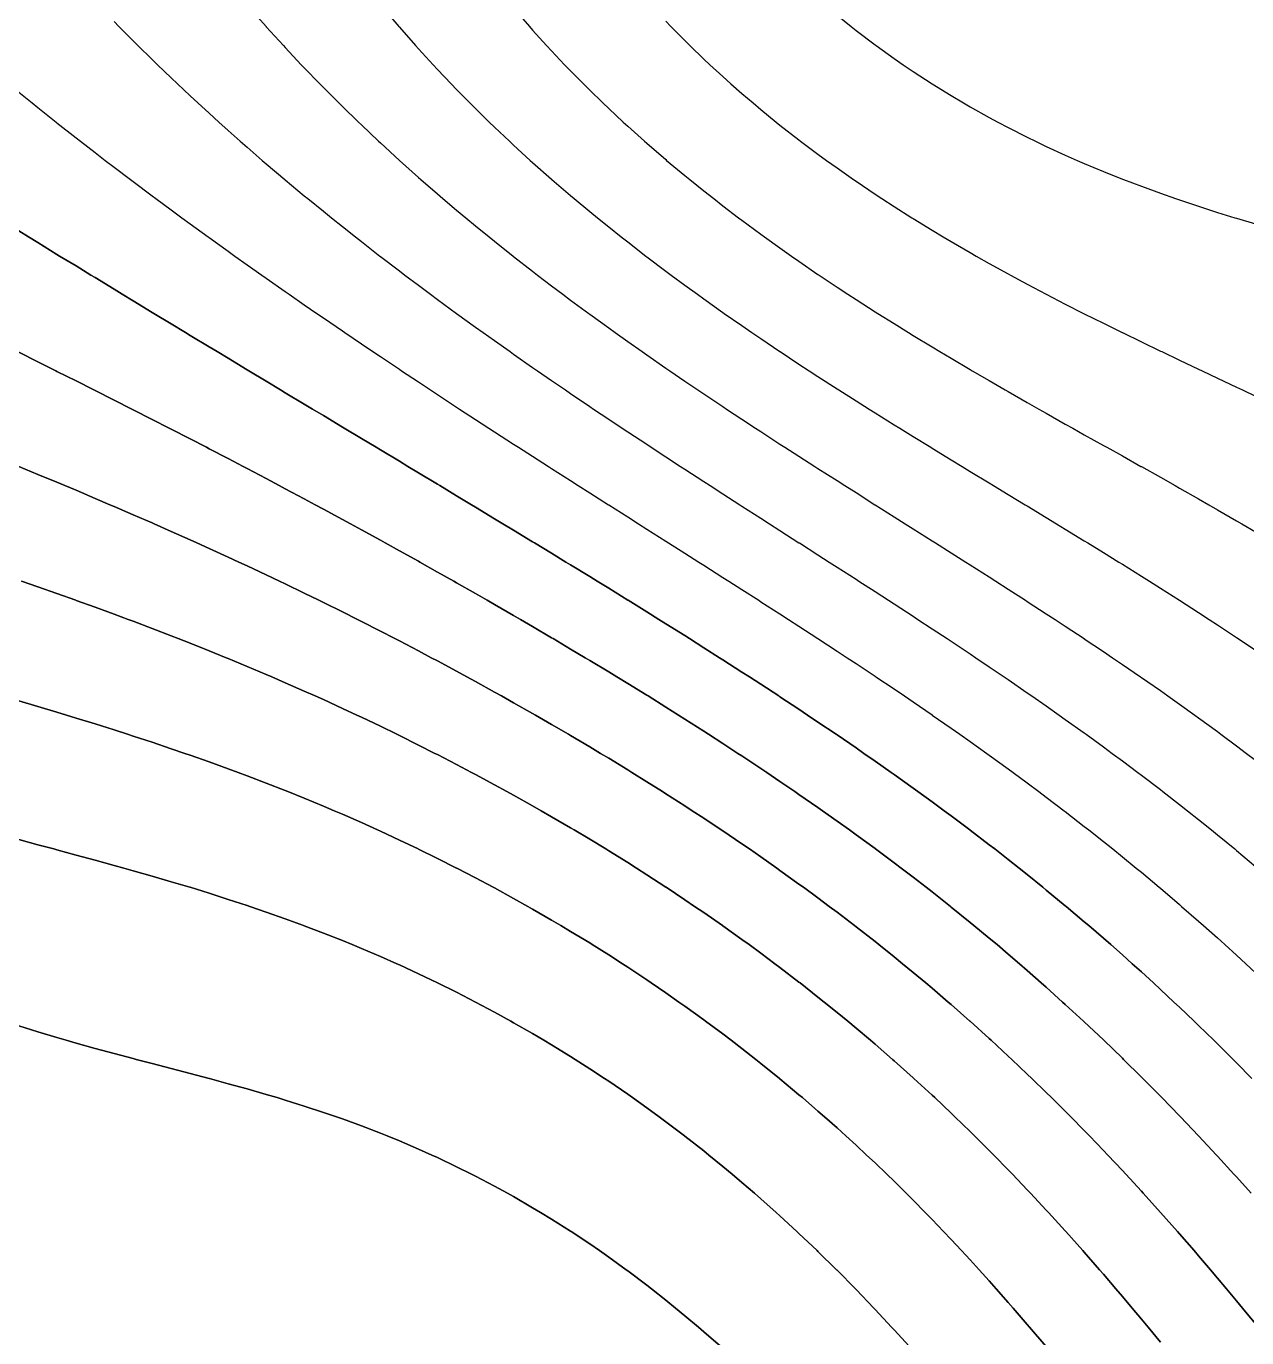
# Model space of a CAD drawing. Extents: x 1412622.5 to 1412673.9, y 4931530.8 to 4931599.9.
# Drawn here: x 1412651.8 to 1412662.66, y 4931540.09 to 4931551.76 of the extents above; entities that cross this region are included whole.
import ezdxf

# ---------------------------------------------------------------- set-up
doc = ezdxf.new("R2010")
doc.units = 0
doc.layers.add('line', color=2, linetype='CONTINUOUS')

msp = doc.modelspace()

# ---------------------------------------------------------------- linework, layer by layer
at = {"layer": 'line'}
for points in [[(1412653.789257, 4931551.928904), (1412653.938632, 4931551.758741), (1412653.940439, 4931551.756763), (1412654.092637, 4931551.588578), (1412654.109718, 4931551.570437), (1412654.251681, 4931551.418415), (1412654.278997, 4931551.39027), (1412654.415834, 4931551.248252), (1412654.448276, 4931551.215823), (1412654.585191, 4931551.078089), (1412654.617555, 4931551.046696), (1412654.759852, 4931550.907925), (1412654.786834, 4931550.882521), (1412654.939875, 4931550.737762), (1412654.956113, 4931550.722916), (1412655.125392, 4931550.567583), (1412655.294671, 4931550.416716), (1412655.316261, 4931550.397436), (1412655.46395, 4931550.26957), (1412655.512743, 4931550.227273), (1412655.633229, 4931550.125856), (1412655.714841, 4931550.05711), (1412655.802508, 4931549.985308), (1412655.92259, 4931549.886946), (1412655.971787, 4931549.847704), (1412656.135955, 4931549.716783), (1412656.141066, 4931549.712808), (1412656.310345, 4931549.581209), (1412656.354902, 4931549.54662), (1412656.479624, 4931549.452017), (1412656.579409, 4931549.376457), (1412656.648903, 4931549.324955), (1412656.809324, 4931549.206294), (1412656.818182, 4931549.199872), (1412656.987461, 4931549.077424), (1412657.044697, 4931549.036131), (1412657.15674, 4931548.956751), (1412657.285193, 4931548.865967), (1412657.326019, 4931548.837584), (1412657.495298, 4931548.720232), (1412657.530658, 4931548.695804), (1412657.664577, 4931548.604626), (1412657.780863, 4931548.525641), (1412657.833856, 4931548.490112), (1412658.003135, 4931548.376954), (1412658.03538, 4931548.355478), (1412658.172414, 4931548.265208), (1412658.293906, 4931548.185315), (1412658.341693, 4931548.154184), (1412658.510972, 4931548.044236), (1412658.555886, 4931548.015152), (1412658.680251, 4931547.935267), (1412658.820861, 4931547.844988), (1412658.84953, 4931547.826678), (1412659.018809, 4931547.71891), (1412659.088137, 4931547.674825), (1412659.188088, 4931547.611519), (1412659.35659, 4931547.504662), (1412659.357367, 4931547.504171), (1412659.526646, 4931547.397519), (1412659.626449, 4931547.334499), (1412659.695925, 4931547.290661), (1412659.865204, 4931547.183737), (1412659.895957, 4931547.164336), (1412660.034483, 4931547.076854), (1412660.16484, 4931546.994172), (1412660.203762, 4931546.969427), (1412660.373041, 4931546.861735), (1412660.43219, 4931546.824009), (1412660.54232, 4931546.753479), (1412660.696914, 4931546.653846), (1412660.711599, 4931546.644333), (1412660.880878, 4931546.534619), (1412660.958985, 4931546.483683), (1412661.050157, 4931546.423821), (1412661.216782, 4931546.31352), (1412661.219436, 4931546.31175), (1412661.388715, 4931546.198712), (1412661.470889, 4931546.143357), (1412661.557994, 4931546.08414), (1412661.719665, 4931545.973193), (1412661.727273, 4931545.96792), (1412661.896552, 4931545.850246), (1412661.963848, 4931545.80303), (1412662.065831, 4931545.73068), (1412662.202326, 4931545.632867), (1412662.23511, 4931545.609094), (1412662.404389, 4931545.485502), (1412662.435405, 4931545.462704), (1412662.573668, 4931545.359798), (1412662.663125, 4931545.292541), (1412662.742947, 4931545.231732)], [(1412654.975953, 4931551.928904), (1412655.119868, 4931551.758741), (1412655.125392, 4931551.752455), (1412655.269249, 4931551.588578), (1412655.294671, 4931551.560685), (1412655.424309, 4931551.418415), (1412655.46395, 4931551.376471), (1412655.585204, 4931551.248252), (1412655.633229, 4931551.199225), (1412655.752088, 4931551.078089), (1412655.802508, 4931551.028416), (1412655.925093, 4931550.907925), (1412655.971787, 4931550.863506), (1412656.104358, 4931550.737762), (1412656.141066, 4931550.70402), (1412656.290009, 4931550.567599), (1412656.310345, 4931550.549523), (1412656.479624, 4931550.399673), (1412656.482164, 4931550.397436), (1412656.648903, 4931550.254672), (1412656.681081, 4931550.227273), (1412656.818182, 4931550.113585), (1412656.886684, 4931550.05711), (1412656.987461, 4931549.976086), (1412657.098994, 4931549.886946), (1412657.15674, 4931549.841869), (1412657.317941, 4931549.716783), (1412657.326019, 4931549.710651), (1412657.495298, 4931549.583089), (1412657.544031, 4931549.54662), (1412657.664577, 4931549.458202), (1412657.776736, 4931549.376457), (1412657.833856, 4931549.335584), (1412658.003135, 4931549.215269), (1412658.015875, 4931549.206294), (1412658.172414, 4931549.097796), (1412658.261926, 4931549.036131), (1412658.341693, 4931548.981988), (1412658.510972, 4931548.867751), (1412658.513641, 4931548.865967), (1412658.680251, 4931548.756026), (1412658.771966, 4931548.695804), (1412658.84953, 4931548.645443), (1412659.018809, 4931548.536092), (1412659.035134, 4931548.525641), (1412659.188088, 4931548.428617), (1412659.303738, 4931548.355478), (1412659.357367, 4931548.32182), (1412659.526646, 4931548.216164), (1412659.576362, 4931548.185315), (1412659.695925, 4931548.111543), (1412659.852246, 4931548.015152), (1412659.865204, 4931548.007195), (1412660.034483, 4931547.90401), (1412660.131315, 4931547.844988), (1412660.203762, 4931547.800926), (1412660.373041, 4931547.698098), (1412660.4115, 4931547.674825), (1412660.54232, 4931547.595696), (1412660.692236, 4931547.504662), (1412660.711599, 4931547.492893), (1412660.880878, 4931547.390404), (1412660.972874, 4931547.334499), (1412661.050157, 4931547.287408), (1412661.219436, 4931547.183883), (1412661.251424, 4931547.164336), (1412661.388715, 4931547.080086), (1412661.527495, 4931546.994172), (1412661.557994, 4931546.975188), (1412661.727273, 4931546.869716), (1412661.800138, 4931546.824009), (1412661.896552, 4931546.763114), (1412662.065831, 4931546.655046), (1412662.067711, 4931546.653846), (1412662.23511, 4931546.546133), (1412662.330983, 4931546.483683), (1412662.404389, 4931546.435433), (1412662.573668, 4931546.32299), (1412662.587875, 4931546.31352), (1412662.742947, 4931546.209106)], [(1412656.141066, 4931551.921597), (1412656.281816, 4931551.758741), (1412656.310345, 4931551.726885), (1412656.435203, 4931551.588578), (1412656.479624, 4931551.541034), (1412656.595192, 4931551.418415), (1412656.648903, 4931551.363288), (1412656.762052, 4931551.248252), (1412656.818182, 4931551.192984), (1412656.93603, 4931551.078089), (1412656.987461, 4931551.029463), (1412657.11736, 4931550.907925), (1412657.15674, 4931550.872148), (1412657.306242, 4931550.737762), (1412657.326019, 4931550.720475), (1412657.495298, 4931550.574172), (1412657.503001, 4931550.567599), (1412657.664577, 4931550.433274), (1412657.708203, 4931550.397436), (1412657.833856, 4931550.296725), (1412657.921552, 4931550.227273), (1412658.003135, 4931550.164133), (1412658.143037, 4931550.05711), (1412658.172414, 4931550.035115), (1412658.341693, 4931549.91003), (1412658.37336, 4931549.886946), (1412658.510972, 4931549.788571), (1412658.612548, 4931549.716783), (1412658.680251, 4931549.669783), (1412658.84953, 4931549.553581), (1412658.859829, 4931549.54662), (1412659.018809, 4931549.440858), (1412659.116605, 4931549.376457), (1412659.188088, 4931549.330046), (1412659.357367, 4931549.221302), (1412659.381076, 4931549.206294), (1412659.526646, 4931549.115267), (1412659.65417, 4931549.036131), (1412659.695925, 4931549.010492), (1412659.865204, 4931548.907811), (1412659.934865, 4931548.865967), (1412660.034483, 4931548.806642), (1412660.203762, 4931548.706429), (1412660.221959, 4931548.695804), (1412660.373041, 4931548.608164), (1412660.515558, 4931548.525641), (1412660.54232, 4931548.510224), (1412660.711599, 4931548.413809), (1412660.814247, 4931548.355478), (1412660.880878, 4931548.317733), (1412661.050157, 4931548.222344), (1412661.116171, 4931548.185315), (1412661.219436, 4931548.127458), (1412661.388715, 4931548.032471), (1412661.419798, 4931548.015152), (1412661.557994, 4931547.938044), (1412661.723389, 4931547.844988), (1412661.727273, 4931547.8428), (1412661.896552, 4931547.748206), (1412662.026479, 4931547.674825), (1412662.065831, 4931547.652523), (1412662.23511, 4931547.556665), (1412662.32622, 4931547.504662), (1412662.404389, 4931547.459822), (1412662.573668, 4931547.36198), (1412662.621021, 4931547.334499), (1412662.742947, 4931547.263288)], [(1412652.586207, 4931551.803426), (1412652.629049, 4931551.758741), (1412652.755486, 4931551.632127), (1412652.798304, 4931551.588578), (1412652.924765, 4931551.465015), (1412652.971775, 4931551.418415), (1412653.094044, 4931551.30188), (1412653.14955, 4931551.248252), (1412653.263323, 4931551.142475), (1412653.33171, 4931551.078089), (1412653.432602, 4931550.986603), (1412653.518348, 4931550.907925), (1412653.601881, 4931550.834027), (1412653.709508, 4931550.737762), (1412653.77116, 4931550.684539), (1412653.905264, 4931550.567599), (1412653.940439, 4931550.537958), (1412654.105659, 4931550.397436), (1412654.109718, 4931550.394096), (1412654.278997, 4931550.253448), (1412654.310255, 4931550.227273), (1412654.448276, 4931550.115273), (1412654.519457, 4931550.05711), (1412654.617555, 4931549.979339), (1412654.733371, 4931549.886946), (1412654.786834, 4931549.845509), (1412654.951982, 4931549.716783), (1412654.956113, 4931549.71365), (1412655.125392, 4931549.584443), (1412655.17473, 4931549.54662), (1412655.294671, 4931549.456995), (1412655.402067, 4931549.376457), (1412655.46395, 4931549.331159), (1412655.633229, 4931549.206828), (1412655.633954, 4931549.206294), (1412655.802508, 4931549.084762), (1412655.869811, 4931549.036131), (1412655.971787, 4931548.963964), (1412656.109997, 4931548.865967), (1412656.141066, 4931548.844361), (1412656.310345, 4931548.726369), (1412656.354132, 4931548.695804), (1412656.479624, 4931548.609719), (1412656.602061, 4931548.525641), (1412656.648903, 4931548.493983), (1412656.818182, 4931548.379448), (1412656.853582, 4931548.355478), (1412656.987461, 4931548.26608), (1412657.108349, 4931548.185315), (1412657.15674, 4931548.153383), (1412657.326019, 4931548.041608), (1412657.366083, 4931548.015152), (1412657.495298, 4931547.930799), (1412657.626636, 4931547.844988), (1412657.664577, 4931547.820397), (1412657.833856, 4931547.710644), (1412657.889078, 4931547.674825), (1412658.003135, 4931547.601365), (1412658.153089, 4931547.504662), (1412658.172414, 4931547.492269), (1412658.341693, 4931547.383695), (1412658.418301, 4931547.334499), (1412658.510972, 4931547.275208), (1412658.680251, 4931547.166651), (1412658.683863, 4931547.164336), (1412658.84953, 4931547.058354), (1412658.94956, 4931546.994172), (1412659.018809, 4931546.949759), (1412659.188088, 4931546.840902), (1412659.214335, 4931546.824009), (1412659.357367, 4931546.731831), (1412659.477838, 4931546.653846), (1412659.526646, 4931546.622169), (1412659.695925, 4931546.511987), (1412659.739285, 4931546.483683), (1412659.865204, 4931546.401137), (1412659.998083, 4931546.31352), (1412660.034483, 4931546.289385), (1412660.203762, 4931546.176758), (1412660.253739, 4931546.143357), (1412660.373041, 4931546.063065), (1412660.505623, 4931545.973193), (1412660.54232, 4931545.948115), (1412660.711599, 4931545.831874), (1412660.753381, 4931545.80303), (1412660.880878, 4931545.714182), (1412660.996617, 4931545.632867), (1412661.050157, 4931545.594856), (1412661.219436, 4931545.473801), (1412661.234886, 4931545.462704), (1412661.388715, 4931545.35093), (1412661.468374, 4931545.292541), (1412661.557994, 4931545.226039), (1412661.696474, 4931545.122378), (1412661.727273, 4931545.099022), (1412661.896552, 4931544.969791), (1412661.919434, 4931544.952214), (1412662.065831, 4931544.838204), (1412662.137333, 4931544.782051), (1412662.23511, 4931544.704155), (1412662.349979, 4931544.611888), (1412662.404389, 4931544.56754), (1412662.557574, 4931544.441725), (1412662.573668, 4931544.428306), (1412662.742947, 4931544.286359)], [(1412657.495298, 4931551.805108), (1412657.539826, 4931551.758741), (1412657.664577, 4931551.632794), (1412657.709228, 4931551.588578), (1412657.833856, 4931551.468812), (1412657.887336, 4931551.418415), (1412658.003135, 4931551.312387), (1412658.074576, 4931551.248252), (1412658.172414, 4931551.162802), (1412658.271367, 4931551.078089), (1412658.341693, 4931551.019434), (1412658.478054, 4931550.907925), (1412658.510972, 4931550.881669), (1412658.680251, 4931550.749369), (1412658.695447, 4931550.737762), (1412658.84953, 4931550.622733), (1412658.924862, 4931550.567599), (1412659.018809, 4931550.500291), (1412659.165106, 4931550.397436), (1412659.188088, 4931550.381597), (1412659.357367, 4931550.267618), (1412659.418536, 4931550.227273), (1412659.526646, 4931550.157231), (1412659.683837, 4931550.05711), (1412659.695925, 4931550.049535), (1412659.865204, 4931549.946097), (1412659.963647, 4931549.886946), (1412660.034483, 4931549.844983), (1412660.203762, 4931549.746611), (1412660.256204, 4931549.716783), (1412660.373041, 4931549.65113), (1412660.54232, 4931549.557251), (1412660.561977, 4931549.54662), (1412660.711599, 4931549.466511), (1412660.880878, 4931549.376547), (1412660.881051, 4931549.376457), (1412661.050157, 4931549.289676), (1412661.213207, 4931549.206294), (1412661.219436, 4931549.203129), (1412661.388715, 4931549.119174), (1412661.556203, 4931549.036131), (1412661.557994, 4931549.035247), (1412661.727273, 4931548.953594), (1412661.896552, 4931548.871634), (1412661.908491, 4931548.865967), (1412662.065831, 4931548.791438), (1412662.23511, 4931548.710782), (1412662.266972, 4931548.695804), (1412662.404389, 4931548.631222), (1412662.573668, 4931548.551111), (1412662.627799, 4931548.525641), (1412662.742947, 4931548.471378)], [(1412659.018809, 4931551.860416), (1412659.144459, 4931551.758741), (1412659.188088, 4931551.724305), (1412659.357367, 4931551.595247), (1412659.366472, 4931551.588578), (1412659.526646, 4931551.473948), (1412659.606982, 4931551.418415), (1412659.695925, 4931551.358268), (1412659.864179, 4931551.248252), (1412659.865204, 4931551.247596), (1412660.034483, 4931551.143914), (1412660.145607, 4931551.078089), (1412660.203762, 4931551.044283), (1412660.373041, 4931550.949806), (1412660.451116, 4931550.907925), (1412660.54232, 4931550.859815), (1412660.711599, 4931550.773899), (1412660.785901, 4931550.737762), (1412660.880878, 4931550.692251), (1412661.050157, 4931550.614307), (1412661.15571, 4931550.567599), (1412661.219436, 4931550.539751), (1412661.388715, 4931550.469167), (1412661.557994, 4931550.400709), (1412661.566574, 4931550.397436), (1412661.727273, 4931550.336726), (1412661.896552, 4931550.274829), (1412662.031547, 4931550.227273), (1412662.065831, 4931550.215286), (1412662.23511, 4931550.159269), (1412662.404389, 4931550.104919), (1412662.558193, 4931550.05711), (1412662.573668, 4931550.052323), (1412662.742947, 4931550.002916)], [(1412651.739812, 4931551.174158), (1412651.857339, 4931551.078089), (1412651.909091, 4931551.037292), (1412652.070838, 4931550.907925), (1412652.07837, 4931550.902113), (1412652.247649, 4931550.769323), (1412652.287299, 4931550.737762), (1412652.416928, 4931550.638142), (1412652.507457, 4931550.567599), (1412652.586207, 4931550.508312), (1412652.731542, 4931550.397436), (1412652.755486, 4931550.379768), (1412652.924765, 4931550.253022), (1412652.958679, 4931550.227273), (1412653.094044, 4931550.127778), (1412653.189046, 4931550.05711), (1412653.263323, 4931550.003557), (1412653.423241, 4931549.886946), (1412653.432602, 4931549.880322), (1412653.601881, 4931549.75886), (1412653.659893, 4931549.716783), (1412653.77116, 4931549.638371), (1412653.900098, 4931549.54662), (1412653.940439, 4931549.51869), (1412654.109718, 4931549.400201), (1412654.143285, 4931549.376457), (1412654.278997, 4931549.282911), (1412654.389261, 4931549.206294), (1412654.448276, 4931549.166283), (1412654.617555, 4931549.05053), (1412654.638415, 4931549.036131), (1412654.786834, 4931548.935993), (1412654.889964, 4931548.865967), (1412654.956113, 4931548.822002), (1412655.125392, 4931548.708716), (1412655.144532, 4931548.695804), (1412655.294671, 4931548.596494), (1412655.401245, 4931548.525641), (1412655.46395, 4931548.484705), (1412655.633229, 4931548.373561), (1412655.660598, 4931548.355478), (1412655.802508, 4931548.263239), (1412655.921908, 4931548.185315), (1412655.971787, 4931548.153243), (1412656.141066, 4931548.043846), (1412656.185258, 4931548.015152), (1412656.310345, 4931547.935099), (1412656.450661, 4931547.844988), (1412656.479624, 4931547.826578), (1412656.648903, 4931547.718465), (1412656.716994, 4931547.674825), (1412656.818182, 4931547.610605), (1412656.984557, 4931547.504662), (1412656.987461, 4931547.502828), (1412657.15674, 4931547.395451), (1412657.252533, 4931547.334499), (1412657.326019, 4931547.288039), (1412657.495298, 4931547.180648), (1412657.520926, 4931547.164336), (1412657.664577, 4931547.073311), (1412657.789025, 4931546.994172), (1412657.833856, 4931546.965754), (1412658.003135, 4931546.85806), (1412658.056467, 4931546.824009), (1412658.172414, 4931546.750085), (1412658.322719, 4931546.653846), (1412658.341693, 4931546.641696), (1412658.510972, 4931546.532916), (1412658.587246, 4931546.483683), (1412658.680251, 4931546.423543), (1412658.849547, 4931546.31352), (1412659.018809, 4931546.202784), (1412659.109136, 4931546.143357), (1412659.188088, 4931546.091166), (1412659.357367, 4931545.978611), (1412659.365483, 4931545.973193), (1412659.526646, 4931545.864946), (1412659.618223, 4931545.80303), (1412659.695925, 4931545.750106), (1412659.865204, 4931545.633989), (1412659.866833, 4931545.632867), (1412660.034483, 4931545.516383), (1412660.111163, 4931545.462704), (1412660.203762, 4931545.397237), (1412660.350694, 4931545.292541), (1412660.373041, 4931545.276445), (1412660.54232, 4931545.15381), (1412660.585409, 4931545.122378), (1412660.711599, 4931545.029217), (1412660.815048, 4931544.952214), (1412660.880878, 4931544.90259), (1412661.039466, 4931544.782051), (1412661.050157, 4931544.773815), (1412661.219436, 4931544.642647), (1412661.258831, 4931544.611888), (1412661.388715, 4931544.509023), (1412661.473014, 4931544.441725), (1412661.557994, 4931544.37287), (1412661.682078, 4931544.271562), (1412661.727273, 4931544.234094), (1412661.886157, 4931544.101399), (1412661.896552, 4931544.09258), (1412662.065831, 4931543.948134), (1412662.085515, 4931543.931235), (1412662.23511, 4931543.800758), (1412662.280321, 4931543.761072), (1412662.404389, 4931543.650397), (1412662.470697, 4931543.590909), (1412662.573668, 4931543.497034), (1412662.656922, 4931543.420746), (1412662.742947, 4931543.340643)], [(1412651.739812, 4931549.941175), (1412651.826059, 4931549.886946), (1412651.909091, 4931549.836236), (1412652.07837, 4931549.731678), (1412652.102114, 4931549.716783), (1412652.247649, 4931549.628029), (1412652.379763, 4931549.54662), (1412652.416928, 4931549.524337), (1412652.586207, 4931549.421291), (1412652.658908, 4931549.376457), (1412652.755486, 4931549.318448), (1412652.924765, 4931549.215588), (1412652.939807, 4931549.206294), (1412653.094044, 4931549.113365), (1412653.220912, 4931549.036131), (1412653.263323, 4931549.010921), (1412653.432602, 4931548.908832), (1412653.502795, 4931548.865967), (1412653.601881, 4931548.80681), (1412653.77116, 4931548.704667), (1412653.785628, 4931548.695804), (1412653.940439, 4931548.602956), (1412654.068179, 4931548.525641), (1412654.109718, 4931548.500992), (1412654.278997, 4931548.399251), (1412654.351058, 4931548.355478), (1412654.448276, 4931548.297487), (1412654.617555, 4931548.195607), (1412654.634441, 4931548.185315), (1412654.786834, 4931548.093948), (1412654.917309, 4931548.015152), (1412654.956113, 4931547.992108), (1412655.125392, 4931547.890497), (1412655.200562, 4931547.844988), (1412655.294671, 4931547.78869), (1412655.46395, 4931547.686672), (1412655.483409, 4931547.674825), (1412655.633229, 4931547.584684), (1412655.765446, 4931547.504662), (1412655.802508, 4931547.48246), (1412655.971787, 4931547.380152), (1412656.046803, 4931547.334499), (1412656.141066, 4931547.27762), (1412656.310345, 4931547.174852), (1412656.327527, 4931547.164336), (1412656.479624, 4931547.071872), (1412656.606756, 4931546.994172), (1412656.648903, 4931546.968551), (1412656.818182, 4931546.864895), (1412656.884541, 4931546.824009), (1412656.987461, 4931546.76083), (1412657.15674, 4931546.656331), (1412657.160736, 4931546.653846), (1412657.326019, 4931546.551277), (1412657.434352, 4931546.483683), (1412657.495298, 4931546.445676), (1412657.664577, 4931546.339446), (1412657.705629, 4931546.31352), (1412657.833856, 4931546.232445), (1412657.97392, 4931546.143357), (1412658.003135, 4931546.124729), (1412658.172414, 4931546.01608), (1412658.238808, 4931545.973193), (1412658.341693, 4931545.906463), (1412658.500125, 4931545.80303), (1412658.510972, 4931545.795911), (1412658.680251, 4931545.684062), (1412658.757199, 4931545.632867), (1412658.84953, 4931545.571021), (1412659.010056, 4931545.462704), (1412659.018809, 4931545.456751), (1412659.188088, 4931545.340852), (1412659.258115, 4931545.292541), (1412659.357367, 4931545.223429), (1412659.501365, 4931545.122378), (1412659.526646, 4931545.104451), (1412659.695925, 4931544.983544), (1412659.739464, 4931544.952214), (1412659.865204, 4931544.860686), (1412659.972336, 4931544.782051), (1412660.034483, 4931544.735872), (1412660.199951, 4931544.611888), (1412660.203762, 4931544.608995), (1412660.373041, 4931544.479568), (1412660.422135, 4931544.441725), (1412660.54232, 4931544.347763), (1412660.638994, 4931544.271562), (1412660.711599, 4931544.213484), (1412660.850573, 4931544.101399), (1412660.880878, 4931544.07658), (1412661.050157, 4931543.936886), (1412661.056959, 4931543.931235), (1412661.219436, 4931543.794109), (1412661.25829, 4931543.761072), (1412661.388715, 4931543.648371), (1412661.454735, 4931543.590909), (1412661.557994, 4931543.499542), (1412661.646459, 4931543.420746), (1412661.727273, 4931543.34756), (1412661.833694, 4931543.250583), (1412661.896552, 4931543.192338), (1412662.016655, 4931543.08042), (1412662.065831, 4931543.03382), (1412662.19558, 4931542.910256), (1412662.23511, 4931542.87198), (1412662.370727, 4931542.740093), (1412662.404389, 4931542.706812), (1412662.542333, 4931542.56993), (1412662.573668, 4931542.538332), (1412662.710678, 4931542.399767)], [(1412662.710678, 4931542.399767), (1412662.573668, 4931542.538332), (1412662.542333, 4931542.56993), (1412662.404389, 4931542.706812), (1412662.370727, 4931542.740093), (1412662.23511, 4931542.87198), (1412662.19558, 4931542.910256), (1412662.065831, 4931543.03382), (1412662.016655, 4931543.08042), (1412661.896552, 4931543.192338), (1412661.833694, 4931543.250583), (1412661.727273, 4931543.34756), (1412661.646459, 4931543.420746), (1412661.557994, 4931543.499542), (1412661.454735, 4931543.590909), (1412661.388715, 4931543.648371), (1412661.25829, 4931543.761072), (1412661.219436, 4931543.794109), (1412661.056959, 4931543.931235), (1412661.050157, 4931543.936886), (1412660.880878, 4931544.07658), (1412660.850573, 4931544.101399), (1412660.711599, 4931544.213484), (1412660.638994, 4931544.271562), (1412660.54232, 4931544.347763), (1412660.422135, 4931544.441725), (1412660.373041, 4931544.479568), (1412660.203762, 4931544.608995), (1412660.199951, 4931544.611888), (1412660.034483, 4931544.735872), (1412659.972336, 4931544.782051), (1412659.865204, 4931544.860686), (1412659.739464, 4931544.952214), (1412659.695925, 4931544.983544), (1412659.526646, 4931545.104451), (1412659.501365, 4931545.122378), (1412659.357367, 4931545.223429), (1412659.258115, 4931545.292541), (1412659.188088, 4931545.340852), (1412659.018809, 4931545.456751), (1412659.010056, 4931545.462704), (1412658.84953, 4931545.571021), (1412658.757199, 4931545.632867), (1412658.680251, 4931545.684062), (1412658.510972, 4931545.795911), (1412658.500125, 4931545.80303), (1412658.341693, 4931545.906463), (1412658.238808, 4931545.973193), (1412658.172414, 4931546.01608), (1412658.003135, 4931546.124729), (1412657.97392, 4931546.143357), (1412657.833856, 4931546.232445), (1412657.705629, 4931546.31352), (1412657.664577, 4931546.339446), (1412657.495298, 4931546.445676), (1412657.434352, 4931546.483683), (1412657.326019, 4931546.551277), (1412657.160736, 4931546.653846), (1412657.15674, 4931546.656331), (1412656.987461, 4931546.76083), (1412656.884541, 4931546.824009), (1412656.818182, 4931546.864895), (1412656.648903, 4931546.968551), (1412656.606756, 4931546.994172), (1412656.479624, 4931547.071872), (1412656.327527, 4931547.164336), (1412656.310345, 4931547.174852), (1412656.141066, 4931547.27762), (1412656.046803, 4931547.334499), (1412655.971787, 4931547.380152), (1412655.802508, 4931547.48246), (1412655.765446, 4931547.504662), (1412655.633229, 4931547.584684), (1412655.483409, 4931547.674825), (1412655.46395, 4931547.686672), (1412655.294671, 4931547.78869), (1412655.200562, 4931547.844988), (1412655.125392, 4931547.890497), (1412654.956113, 4931547.992108), (1412654.917309, 4931548.015152), (1412654.786834, 4931548.093948), (1412654.634441, 4931548.185315), (1412654.617555, 4931548.195607), (1412654.448276, 4931548.297487), (1412654.351058, 4931548.355478), (1412654.278997, 4931548.399251), (1412654.109718, 4931548.500992), (1412654.068179, 4931548.525641), (1412653.940439, 4931548.602956), (1412653.785628, 4931548.695804), (1412653.77116, 4931548.704667), (1412653.601881, 4931548.80681), (1412653.502795, 4931548.865967), (1412653.432602, 4931548.908832), (1412653.263323, 4931549.010921), (1412653.220912, 4931549.036131), (1412653.094044, 4931549.113365), (1412652.939807, 4931549.206294), (1412652.924765, 4931549.215588), (1412652.755486, 4931549.318448), (1412652.658908, 4931549.376457), (1412652.586207, 4931549.421291), (1412652.416928, 4931549.524337), (1412652.379763, 4931549.54662), (1412652.247649, 4931549.628029), (1412652.102114, 4931549.716783), (1412652.07837, 4931549.731678), (1412651.909091, 4931549.836236), (1412651.826059, 4931549.886946), (1412651.739812, 4931549.941175)], [(1412651.739812, 4931548.859948), (1412651.909091, 4931548.775481), (1412652.06779, 4931548.695804), (1412652.07837, 4931548.6906), (1412652.247649, 4931548.605918), (1412652.406932, 4931548.525641), (1412652.416928, 4931548.5207), (1412652.586207, 4931548.435465), (1412652.743713, 4931548.355478), (1412652.755486, 4931548.349608), (1412652.924765, 4931548.263582), (1412653.077345, 4931548.185315), (1412653.094044, 4931548.176894), (1412653.263323, 4931548.089901), (1412653.407335, 4931548.015152), (1412653.432602, 4931548.002271), (1412653.601881, 4931547.914391), (1412653.734134, 4931547.844988), (1412653.77116, 4931547.825797), (1412653.940439, 4931547.736578), (1412654.056272, 4931547.674825), (1412654.109718, 4931547.646701), (1412654.278997, 4931547.55628), (1412654.374485, 4931547.504662), (1412654.448276, 4931547.465231), (1412654.617555, 4931547.373589), (1412654.688836, 4931547.334499), (1412654.786834, 4931547.281292), (1412654.956113, 4931547.1884), (1412654.999372, 4931547.164336), (1412655.125392, 4931547.094821), (1412655.294671, 4931547.000655), (1412655.306156, 4931546.994172), (1412655.46395, 4931546.905717), (1412655.608615, 4931546.824009), (1412655.633229, 4931546.810183), (1412655.802508, 4931546.713855), (1412655.907058, 4931546.653846), (1412655.971787, 4931546.616836), (1412656.141066, 4931546.51905), (1412656.201682, 4931546.483683), (1412656.310345, 4931546.420426), (1412656.479624, 4931546.321097), (1412656.492392, 4931546.31352), (1412656.648903, 4931546.220693), (1412656.778347, 4931546.143357), (1412656.818182, 4931546.119541), (1412656.987461, 4931546.01732), (1412657.059902, 4931545.973193), (1412657.15674, 4931545.914074), (1412657.326019, 4931545.809916), (1412657.337097, 4931545.80303), (1412657.495298, 4931545.704325), (1412657.608953, 4931545.632867), (1412657.664577, 4931545.597719), (1412657.833856, 4931545.489794), (1412657.87597, 4931545.462704), (1412658.003135, 4931545.380378), (1412658.137691, 4931545.292541), (1412658.172414, 4931545.2697), (1412658.341693, 4931545.157335), (1412658.393893, 4931545.122378), (1412658.510972, 4931545.043272), (1412658.64459, 4931544.952214), (1412658.680251, 4931544.927667), (1412658.84953, 4931544.810083), (1412658.889526, 4931544.782051), (1412659.018809, 4931544.690424), (1412659.128646, 4931544.611888), (1412659.188088, 4931544.568866), (1412659.357367, 4931544.445235), (1412659.36213, 4931544.441725), (1412659.526646, 4931544.318906), (1412659.589497, 4931544.271562), (1412659.695925, 4931544.190266), (1412659.811224, 4931544.101399), (1412659.865204, 4931544.05918), (1412660.027336, 4931543.931235), (1412660.034483, 4931543.925509), (1412660.203762, 4931543.788721), (1412660.237684, 4931543.761072), (1412660.373041, 4931543.648973), (1412660.442563, 4931543.590909), (1412660.54232, 4931543.506232), (1412660.6422, 4931543.420746), (1412660.711599, 4931543.360347), (1412660.836734, 4931543.250583), (1412660.880878, 4931543.2112), (1412661.026362, 4931543.08042), (1412661.050157, 4931543.058663), (1412661.211309, 4931542.910256), (1412661.219436, 4931542.902642), (1412661.388715, 4931542.742993), (1412661.39177, 4931542.740093), (1412661.557994, 4931542.579659), (1412661.568016, 4931542.56993), (1412661.727273, 4931542.412691), (1412661.740295, 4931542.399767), (1412661.896552, 4931542.242087), (1412661.908867, 4931542.229604), (1412662.065831, 4931542.067861), (1412662.073971, 4931542.059441), (1412662.23511, 4931541.89008), (1412662.235871, 4931541.889277), (1412662.394809, 4931541.719114), (1412662.404389, 4931541.708701), (1412662.551032, 4931541.548951), (1412662.573668, 4931541.52393), (1412662.704792, 4931541.378788)], [(1412662.704792, 4931541.378788), (1412662.573668, 4931541.52393), (1412662.551032, 4931541.548951), (1412662.404389, 4931541.708701), (1412662.394809, 4931541.719114), (1412662.235871, 4931541.889277), (1412662.23511, 4931541.89008), (1412662.073971, 4931542.059441), (1412662.065831, 4931542.067861), (1412661.908867, 4931542.229604), (1412661.896552, 4931542.242087), (1412661.740295, 4931542.399767), (1412661.727273, 4931542.412691), (1412661.568016, 4931542.56993), (1412661.557994, 4931542.579659), (1412661.39177, 4931542.740093), (1412661.388715, 4931542.742993), (1412661.219436, 4931542.902642), (1412661.211309, 4931542.910256), (1412661.050157, 4931543.058663), (1412661.026362, 4931543.08042), (1412660.880878, 4931543.2112), (1412660.836734, 4931543.250583), (1412660.711599, 4931543.360347), (1412660.6422, 4931543.420746), (1412660.54232, 4931543.506232), (1412660.442563, 4931543.590909), (1412660.373041, 4931543.648973), (1412660.237684, 4931543.761072), (1412660.203762, 4931543.788721), (1412660.034483, 4931543.925509), (1412660.027336, 4931543.931235), (1412659.865204, 4931544.05918), (1412659.811224, 4931544.101399), (1412659.695925, 4931544.190266), (1412659.589497, 4931544.271562), (1412659.526646, 4931544.318906), (1412659.36213, 4931544.441725), (1412659.357367, 4931544.445235), (1412659.188088, 4931544.568866), (1412659.128646, 4931544.611888), (1412659.018809, 4931544.690424), (1412658.889526, 4931544.782051), (1412658.84953, 4931544.810083), (1412658.680251, 4931544.927667), (1412658.64459, 4931544.952214), (1412658.510972, 4931545.043272), (1412658.393893, 4931545.122378), (1412658.341693, 4931545.157335), (1412658.172414, 4931545.2697), (1412658.137691, 4931545.292541), (1412658.003135, 4931545.380378), (1412657.87597, 4931545.462704), (1412657.833856, 4931545.489794), (1412657.664577, 4931545.597719), (1412657.608953, 4931545.632867), (1412657.495298, 4931545.704325), (1412657.337097, 4931545.80303), (1412657.326019, 4931545.809916), (1412657.15674, 4931545.914074), (1412657.059902, 4931545.973193), (1412656.987461, 4931546.01732), (1412656.818182, 4931546.119541), (1412656.778347, 4931546.143357), (1412656.648903, 4931546.220693), (1412656.492392, 4931546.31352), (1412656.479624, 4931546.321097), (1412656.310345, 4931546.420426), (1412656.201682, 4931546.483683), (1412656.141066, 4931546.51905), (1412655.971787, 4931546.616836), (1412655.907058, 4931546.653846), (1412655.802508, 4931546.713855), (1412655.633229, 4931546.810183), (1412655.608615, 4931546.824009), (1412655.46395, 4931546.905717), (1412655.306156, 4931546.994172), (1412655.294671, 4931547.000655), (1412655.125392, 4931547.094821), (1412654.999372, 4931547.164336), (1412654.956113, 4931547.1884), (1412654.786834, 4931547.281292), (1412654.688836, 4931547.334499), (1412654.617555, 4931547.373589), (1412654.448276, 4931547.465231), (1412654.374485, 4931547.504662), (1412654.278997, 4931547.55628), (1412654.109718, 4931547.646701), (1412654.056272, 4931547.674825), (1412653.940439, 4931547.736578), (1412653.77116, 4931547.825797), (1412653.734134, 4931547.844988), (1412653.601881, 4931547.914391), (1412653.432602, 4931548.002271), (1412653.407335, 4931548.015152), (1412653.263323, 4931548.089901), (1412653.094044, 4931548.176894), (1412653.077345, 4931548.185315), (1412652.924765, 4931548.263582), (1412652.755486, 4931548.349608), (1412652.743713, 4931548.355478), (1412652.586207, 4931548.435465), (1412652.416928, 4931548.5207), (1412652.406932, 4931548.525641), (1412652.247649, 4931548.605918), (1412652.07837, 4931548.6906), (1412652.06779, 4931548.695804), (1412651.909091, 4931548.775481), (1412651.739812, 4931548.859948)], [(1412651.739812, 4931547.844513), (1412651.909091, 4931547.774286), (1412652.07837, 4931547.703706), (1412652.146675, 4931547.674825), (1412652.247649, 4931547.632639), (1412652.416928, 4931547.561023), (1412652.548676, 4931547.504662), (1412652.586207, 4931547.488781), (1412652.755486, 4931547.415751), (1412652.924765, 4931547.342004), (1412652.94162, 4931547.334499), (1412653.094044, 4931547.267299), (1412653.263323, 4931547.19178), (1412653.323687, 4931547.164336), (1412653.432602, 4931547.115245), (1412653.601881, 4931547.037775), (1412653.695607, 4931546.994172), (1412653.77116, 4931546.959281), (1412653.940439, 4931546.879729), (1412654.057326, 4931546.824009), (1412654.109718, 4931546.799184), (1412654.278997, 4931546.717454), (1412654.409089, 4931546.653846), (1412654.448276, 4931546.634775), (1412654.617555, 4931546.550815), (1412654.751321, 4931546.483683), (1412654.786834, 4931546.46592), (1412654.956113, 4931546.379685), (1412655.084505, 4931546.31352), (1412655.125392, 4931546.292488), (1412655.294671, 4931546.203932), (1412655.409119, 4931546.143357), (1412655.46395, 4931546.11435), (1412655.633229, 4931546.023428), (1412655.725608, 4931545.973193), (1412655.802508, 4931545.931337), (1412655.971787, 4931545.837985), (1412656.034327, 4931545.80303), (1412656.141066, 4931545.743232), (1412656.310345, 4931545.647384), (1412656.335606, 4931545.632867), (1412656.479624, 4931545.549788), (1412656.629217, 4931545.462704), (1412656.648903, 4931545.451186), (1412656.818182, 4931545.350696), (1412656.915147, 4931545.292541), (1412656.987461, 4931545.248899), (1412657.15674, 4931545.145579), (1412657.194278, 4931545.122378), (1412657.326019, 4931545.04032), (1412657.46612, 4931544.952214), (1412657.495298, 4931544.933703), (1412657.664577, 4931544.824956), (1412657.730646, 4931544.782051), (1412657.833856, 4931544.714353), (1412657.988535, 4931544.611888), (1412658.003135, 4931544.60211), (1412658.172414, 4931544.487312), (1412658.23894, 4931544.441725), (1412658.341693, 4931544.370463), (1412658.482862, 4931544.271562), (1412658.510972, 4931544.25161), (1412658.680251, 4931544.130088), (1412658.719784, 4931544.101399), (1412658.84953, 4931544.005924), (1412658.950011, 4931543.931235), (1412659.018809, 4931543.879348), (1412659.174028, 4931543.761072), (1412659.188088, 4931543.750193), (1412659.357367, 4931543.617781), (1412659.391375, 4931543.590909), (1412659.526646, 4931543.482303), (1412659.60256, 4931543.420746), (1412659.695925, 4931543.343794), (1412659.807923, 4931543.250583), (1412659.865204, 4931543.202106), (1412660.007625, 4931543.08042), (1412660.034483, 4931543.057078), (1412660.201867, 4931542.910256), (1412660.203762, 4931542.908565), (1412660.373041, 4931542.756085), (1412660.390641, 4931542.740093), (1412660.54232, 4931542.599863), (1412660.574433, 4931542.56993), (1412660.711599, 4931542.439849), (1412660.753535, 4931542.399767), (1412660.880878, 4931542.275937), (1412660.928174, 4931542.229604), (1412661.050157, 4931542.108056), (1412661.098615, 4931542.059441), (1412661.219436, 4931541.936181), (1412661.265121, 4931541.889277), (1412661.388715, 4931541.760293), (1412661.427953, 4931541.719114), (1412661.557994, 4931541.580441), (1412661.587373, 4931541.548951), (1412661.727273, 4931541.396673), (1412661.743633, 4931541.378788), (1412661.896552, 4931541.209118), (1412661.896995, 4931541.208625), (1412662.047573, 4931541.038462), (1412662.065831, 4931541.017547), (1412662.195747, 4931540.868298), (1412662.23511, 4931540.822484), (1412662.341725, 4931540.698135), (1412662.404389, 4931540.62416), (1412662.485754, 4931540.527972), (1412662.573668, 4931540.422852), (1412662.628035, 4931540.357809), (1412662.742947, 4931540.218854)], [(1412662.742947, 4931540.218854), (1412662.628035, 4931540.357809), (1412662.573668, 4931540.422852), (1412662.485754, 4931540.527972), (1412662.404389, 4931540.62416), (1412662.341725, 4931540.698135), (1412662.23511, 4931540.822484), (1412662.195747, 4931540.868298), (1412662.065831, 4931541.017547), (1412662.047573, 4931541.038462), (1412661.896995, 4931541.208625), (1412661.896552, 4931541.209118), (1412661.743633, 4931541.378788), (1412661.727273, 4931541.396673), (1412661.587373, 4931541.548951), (1412661.557994, 4931541.580441), (1412661.427953, 4931541.719114), (1412661.388715, 4931541.760293), (1412661.265121, 4931541.889277), (1412661.219436, 4931541.936181), (1412661.098615, 4931542.059441), (1412661.050157, 4931542.108056), (1412660.928174, 4931542.229604), (1412660.880878, 4931542.275937), (1412660.753535, 4931542.399767), (1412660.711599, 4931542.439849), (1412660.574433, 4931542.56993), (1412660.54232, 4931542.599863), (1412660.390641, 4931542.740093), (1412660.373041, 4931542.756085), (1412660.203762, 4931542.908565), (1412660.201867, 4931542.910256), (1412660.034483, 4931543.057078), (1412660.007625, 4931543.08042), (1412659.865204, 4931543.202106), (1412659.807923, 4931543.250583), (1412659.695925, 4931543.343794), (1412659.60256, 4931543.420746), (1412659.526646, 4931543.482303), (1412659.391375, 4931543.590909), (1412659.357367, 4931543.617781), (1412659.188088, 4931543.750193), (1412659.174028, 4931543.761072), (1412659.018809, 4931543.879348), (1412658.950011, 4931543.931235), (1412658.84953, 4931544.005924), (1412658.719784, 4931544.101399), (1412658.680251, 4931544.130088), (1412658.510972, 4931544.25161), (1412658.482862, 4931544.271562), (1412658.341693, 4931544.370463), (1412658.23894, 4931544.441725), (1412658.172414, 4931544.487312), (1412658.003135, 4931544.60211), (1412657.988535, 4931544.611888), (1412657.833856, 4931544.714353), (1412657.730646, 4931544.782051), (1412657.664577, 4931544.824956), (1412657.495298, 4931544.933703), (1412657.46612, 4931544.952214), (1412657.326019, 4931545.04032), (1412657.194278, 4931545.122378), (1412657.15674, 4931545.145579), (1412656.987461, 4931545.248899), (1412656.915147, 4931545.292541), (1412656.818182, 4931545.350696), (1412656.648903, 4931545.451186), (1412656.629217, 4931545.462704), (1412656.479624, 4931545.549788), (1412656.335606, 4931545.632867), (1412656.310345, 4931545.647384), (1412656.141066, 4931545.743232), (1412656.034327, 4931545.80303), (1412655.971787, 4931545.837985), (1412655.802508, 4931545.931337), (1412655.725608, 4931545.973193), (1412655.633229, 4931546.023428), (1412655.46395, 4931546.11435), (1412655.409119, 4931546.143357), (1412655.294671, 4931546.203932), (1412655.125392, 4931546.292488), (1412655.084505, 4931546.31352), (1412654.956113, 4931546.379685), (1412654.786834, 4931546.46592), (1412654.751321, 4931546.483683), (1412654.617555, 4931546.550815), (1412654.448276, 4931546.634775), (1412654.409089, 4931546.653846), (1412654.278997, 4931546.717454), (1412654.109718, 4931546.799184), (1412654.057326, 4931546.824009), (1412653.940439, 4931546.879729), (1412653.77116, 4931546.959281), (1412653.695607, 4931546.994172), (1412653.601881, 4931547.037775), (1412653.432602, 4931547.115245), (1412653.323687, 4931547.164336), (1412653.263323, 4931547.19178), (1412653.094044, 4931547.267299), (1412652.94162, 4931547.334499), (1412652.924765, 4931547.342004), (1412652.755486, 4931547.415751), (1412652.586207, 4931547.488781), (1412652.548676, 4931547.504662), (1412652.416928, 4931547.561023), (1412652.247649, 4931547.632639), (1412652.146675, 4931547.674825), (1412652.07837, 4931547.703706), (1412651.909091, 4931547.774286), (1412651.739812, 4931547.844513)], [(1412651.763829, 4931546.824009), (1412651.909091, 4931546.77306), (1412652.07837, 4931546.713323), (1412652.245828, 4931546.653846), (1412652.247649, 4931546.653201), (1412652.416928, 4931546.591927), (1412652.586207, 4931546.530076), (1412652.711342, 4931546.483683), (1412652.755486, 4931546.467341), (1412652.924765, 4931546.403281), (1412653.094044, 4931546.338413), (1412653.157579, 4931546.31352), (1412653.263323, 4931546.272121), (1412653.432602, 4931546.204607), (1412653.583821, 4931546.143357), (1412653.601881, 4931546.136038), (1412653.77116, 4931546.065614), (1412653.940439, 4931545.994226), (1412653.98914, 4931545.973193), (1412654.109718, 4931545.921042), (1412654.278997, 4931545.846551), (1412654.376042, 4931545.80303), (1412654.448276, 4931545.770555), (1412654.617555, 4931545.692861), (1412654.74625, 4931545.632867), (1412654.786834, 4931545.613879), (1412654.956113, 4931545.532876), (1412655.100822, 4931545.462704), (1412655.125392, 4931545.450731), (1412655.294671, 4931545.366358), (1412655.440967, 4931545.292541), (1412655.46395, 4931545.280874), (1412655.633229, 4931545.193054), (1412655.767788, 4931545.122378), (1412655.802508, 4931545.104011), (1412655.971787, 4931545.012689), (1412656.082394, 4931544.952214), (1412656.141066, 4931544.919869), (1412656.310345, 4931544.824967), (1412656.38574, 4931544.782051), (1412656.479624, 4931544.728107), (1412656.648903, 4931544.629526), (1412656.678666, 4931544.611888), (1412656.818182, 4931544.52834), (1412656.961186, 4931544.441725), (1412656.987461, 4931544.425626), (1412657.15674, 4931544.320144), (1412657.233692, 4931544.271562), (1412657.326019, 4931544.212547), (1412657.495298, 4931544.103048), (1412657.497805, 4931544.101399), (1412657.664577, 4931543.99019), (1412657.751962, 4931543.931235), (1412657.833856, 4931543.875197), (1412657.998668, 4931543.761072), (1412658.003135, 4931543.757933), (1412658.172414, 4931543.637092), (1412658.236335, 4931543.590909), (1412658.341693, 4931543.513592), (1412658.466721, 4931543.420746), (1412658.510972, 4931543.387352), (1412658.680251, 4931543.258008), (1412658.689836, 4931543.250583), (1412658.84953, 4931543.124809), (1412658.905244, 4931543.08042), (1412659.018809, 4931542.988388), (1412659.114109, 4931542.910256), (1412659.188088, 4931542.848558), (1412659.31667, 4931542.740093), (1412659.357367, 4931542.705158), (1412659.513134, 4931542.56993), (1412659.526646, 4931542.557994), (1412659.695925, 4931542.406739), (1412659.703641, 4931542.399767), (1412659.865204, 4931542.251223), (1412659.888477, 4931542.229604), (1412660.034483, 4931542.091595), (1412660.068165, 4931542.059441), (1412660.203762, 4931541.927757), (1412660.243009, 4931541.889277), (1412660.373041, 4931541.75961), (1412660.413284, 4931541.719114), (1412660.54232, 4931541.587125), (1412660.579316, 4931541.548951), (1412660.711599, 4931541.410249), (1412660.741363, 4931541.378788), (1412660.880878, 4931541.229026), (1412660.899739, 4931541.208625), (1412661.050157, 4931541.043504), (1412661.054718, 4931541.038462), (1412661.206388, 4931540.868298), (1412661.219436, 4931540.853458), (1412661.355121, 4931540.698135), (1412661.388715, 4931540.659189), (1412661.501247, 4931540.527972), (1412661.557994, 4931540.461007), (1412661.645007, 4931540.357809), (1412661.727273, 4931540.25916), (1412661.78664, 4931540.187646), (1412661.896552, 4931540.053909)], [(1412661.896552, 4931540.053909), (1412661.78664, 4931540.187646), (1412661.727273, 4931540.25916), (1412661.645007, 4931540.357809), (1412661.557994, 4931540.461007), (1412661.501247, 4931540.527972), (1412661.388715, 4931540.659189), (1412661.355121, 4931540.698135), (1412661.219436, 4931540.853458), (1412661.206388, 4931540.868298), (1412661.054718, 4931541.038462), (1412661.050157, 4931541.043504), (1412660.899739, 4931541.208625), (1412660.880878, 4931541.229026), (1412660.741363, 4931541.378788), (1412660.711599, 4931541.410249), (1412660.579316, 4931541.548951), (1412660.54232, 4931541.587125), (1412660.413284, 4931541.719114), (1412660.373041, 4931541.75961), (1412660.243009, 4931541.889277), (1412660.203762, 4931541.927757), (1412660.068165, 4931542.059441), (1412660.034483, 4931542.091595), (1412659.888477, 4931542.229604), (1412659.865204, 4931542.251223), (1412659.703641, 4931542.399767), (1412659.695925, 4931542.406739), (1412659.526646, 4931542.557994), (1412659.513134, 4931542.56993), (1412659.357367, 4931542.705158), (1412659.31667, 4931542.740093), (1412659.188088, 4931542.848558), (1412659.114109, 4931542.910256), (1412659.018809, 4931542.988388), (1412658.905244, 4931543.08042), (1412658.84953, 4931543.124809), (1412658.689836, 4931543.250583), (1412658.680251, 4931543.258008), (1412658.510972, 4931543.387352), (1412658.466721, 4931543.420746), (1412658.341693, 4931543.513592), (1412658.236335, 4931543.590909), (1412658.172414, 4931543.637092), (1412658.003135, 4931543.757933), (1412657.998668, 4931543.761072), (1412657.833856, 4931543.875197), (1412657.751962, 4931543.931235), (1412657.664577, 4931543.99019), (1412657.497805, 4931544.101399), (1412657.495298, 4931544.103048), (1412657.326019, 4931544.212547), (1412657.233692, 4931544.271562), (1412657.15674, 4931544.320144), (1412656.987461, 4931544.425626), (1412656.961186, 4931544.441725), (1412656.818182, 4931544.52834), (1412656.678666, 4931544.611888), (1412656.648903, 4931544.629526), (1412656.479624, 4931544.728107), (1412656.38574, 4931544.782051), (1412656.310345, 4931544.824967), (1412656.141066, 4931544.919869), (1412656.082394, 4931544.952214), (1412655.971787, 4931545.012689), (1412655.802508, 4931545.104011), (1412655.767788, 4931545.122378), (1412655.633229, 4931545.193054), (1412655.46395, 4931545.280874), (1412655.440967, 4931545.292541), (1412655.294671, 4931545.366358), (1412655.125392, 4931545.450731), (1412655.100822, 4931545.462704), (1412654.956113, 4931545.532876), (1412654.786834, 4931545.613879), (1412654.74625, 4931545.632867), (1412654.617555, 4931545.692861), (1412654.448276, 4931545.770555), (1412654.376042, 4931545.80303), (1412654.278997, 4931545.846551), (1412654.109718, 4931545.921042), (1412653.98914, 4931545.973193), (1412653.940439, 4931545.994226), (1412653.77116, 4931546.065614), (1412653.601881, 4931546.136038), (1412653.583821, 4931546.143357), (1412653.432602, 4931546.204607), (1412653.263323, 4931546.272121), (1412653.157579, 4931546.31352), (1412653.094044, 4931546.338413), (1412652.924765, 4931546.403281), (1412652.755486, 4931546.467341), (1412652.711342, 4931546.483683), (1412652.586207, 4931546.530076), (1412652.416928, 4931546.591927), (1412652.247649, 4931546.653201), (1412652.245828, 4931546.653846), (1412652.07837, 4931546.713323), (1412651.909091, 4931546.77306), (1412651.763829, 4931546.824009)], [(1412651.739812, 4931545.760169), (1412651.909091, 4931545.709193), (1412652.07837, 4931545.658178), (1412652.161484, 4931545.632867), (1412652.247649, 4931545.606404), (1412652.416928, 4931545.553718), (1412652.586207, 4931545.500553), (1412652.704785, 4931545.462704), (1412652.755486, 4931545.446375), (1412652.924765, 4931545.390572), (1412653.094044, 4931545.333943), (1412653.215317, 4931545.292541), (1412653.263323, 4931545.275996), (1412653.432602, 4931545.216018), (1412653.601881, 4931545.155019), (1412653.690185, 4931545.122378), (1412653.77116, 4931545.092147), (1412653.940439, 4931545.027302), (1412654.109718, 4931544.961316), (1412654.13234, 4931544.952214), (1412654.278997, 4931544.892595), (1412654.448276, 4931544.822462), (1412654.543516, 4931544.782051), (1412654.617555, 4931544.75028), (1412654.786834, 4931544.675795), (1412654.929492, 4931544.611888), (1412654.956113, 4931544.599819), (1412655.125392, 4931544.520828), (1412655.292549, 4931544.441725), (1412655.294671, 4931544.440708), (1412655.46395, 4931544.357098), (1412655.633229, 4931544.272426), (1412655.634907, 4931544.271562), (1412655.802508, 4931544.184133), (1412655.959099, 4931544.101399), (1412655.971787, 4931544.094599), (1412656.141066, 4931544.001503), (1412656.267013, 4931543.931235), (1412656.310345, 4931543.906699), (1412656.479624, 4931543.808743), (1412656.560584, 4931543.761072), (1412656.648903, 4931543.708262), (1412656.818182, 4931543.605391), (1412656.841503, 4931543.590909), (1412656.987461, 4931543.498814), (1412657.109476, 4931543.420746), (1412657.15674, 4931543.389998), (1412657.326019, 4931543.277882), (1412657.366495, 4931543.250583), (1412657.495298, 4931543.162225), (1412657.612863, 4931543.08042), (1412657.664577, 4931543.043809), (1412657.833856, 4931542.922054), (1412657.849959, 4931542.910256), (1412658.003135, 4931542.796047), (1412658.077126, 4931542.740093), (1412658.172414, 4931542.666741), (1412658.296392, 4931542.56993), (1412658.341693, 4931542.533916), (1412658.508053, 4931542.399767), (1412658.510972, 4931542.39737), (1412658.680251, 4931542.256023), (1412658.711453, 4931542.229604), (1412658.84953, 4931542.110601), (1412658.90808, 4931542.059441), (1412659.018809, 4931541.960984), (1412659.098378, 4931541.889277), (1412659.188088, 4931541.807017), (1412659.282677, 4931541.719114), (1412659.357367, 4931541.648527), (1412659.461372, 4931541.548951), (1412659.526646, 4931541.485426), (1412659.634835, 4931541.378788), (1412659.695925, 4931541.31761), (1412659.803408, 4931541.208625), (1412659.865204, 4931541.145015), (1412659.967488, 4931541.038462), (1412660.034483, 4931540.96765), (1412660.127393, 4931540.868298), (1412660.203762, 4931540.785527), (1412660.283505, 4931540.698135), (1412660.373041, 4931540.598752), (1412660.436126, 4931540.527972), (1412660.54232, 4931540.407414), (1412660.585578, 4931540.357809), (1412660.711599, 4931540.21172), (1412660.732169, 4931540.187646), (1412660.87607, 4931540.017483)], [(1412660.87607, 4931540.017483), (1412660.732169, 4931540.187646), (1412660.711599, 4931540.21172), (1412660.585578, 4931540.357809), (1412660.54232, 4931540.407414), (1412660.436126, 4931540.527972), (1412660.373041, 4931540.598752), (1412660.283505, 4931540.698135), (1412660.203762, 4931540.785527), (1412660.127393, 4931540.868298), (1412660.034483, 4931540.96765), (1412659.967488, 4931541.038462), (1412659.865204, 4931541.145015), (1412659.803408, 4931541.208625), (1412659.695925, 4931541.31761), (1412659.634835, 4931541.378788), (1412659.526646, 4931541.485426), (1412659.461372, 4931541.548951), (1412659.357367, 4931541.648527), (1412659.282677, 4931541.719114), (1412659.188088, 4931541.807017), (1412659.098378, 4931541.889277), (1412659.018809, 4931541.960984), (1412658.90808, 4931542.059441), (1412658.84953, 4931542.110601), (1412658.711453, 4931542.229604), (1412658.680251, 4931542.256023), (1412658.510972, 4931542.39737), (1412658.508053, 4931542.399767), (1412658.341693, 4931542.533916), (1412658.296392, 4931542.56993), (1412658.172414, 4931542.666741), (1412658.077126, 4931542.740093), (1412658.003135, 4931542.796047), (1412657.849959, 4931542.910256), (1412657.833856, 4931542.922054), (1412657.664577, 4931543.043809), (1412657.612863, 4931543.08042), (1412657.495298, 4931543.162225), (1412657.366495, 4931543.250583), (1412657.326019, 4931543.277882), (1412657.15674, 4931543.389998), (1412657.109476, 4931543.420746), (1412656.987461, 4931543.498814), (1412656.841503, 4931543.590909), (1412656.818182, 4931543.605391), (1412656.648903, 4931543.708262), (1412656.560584, 4931543.761072), (1412656.479624, 4931543.808743), (1412656.310345, 4931543.906699), (1412656.267013, 4931543.931235), (1412656.141066, 4931544.001503), (1412655.971787, 4931544.094599), (1412655.959099, 4931544.101399), (1412655.802508, 4931544.184133), (1412655.634907, 4931544.271562), (1412655.633229, 4931544.272426), (1412655.46395, 4931544.357098), (1412655.294671, 4931544.440708), (1412655.292549, 4931544.441725), (1412655.125392, 4931544.520828), (1412654.956113, 4931544.599819), (1412654.929492, 4931544.611888), (1412654.786834, 4931544.675795), (1412654.617555, 4931544.75028), (1412654.543516, 4931544.782051), (1412654.448276, 4931544.822462), (1412654.278997, 4931544.892595), (1412654.13234, 4931544.952214), (1412654.109718, 4931544.961316), (1412653.940439, 4931545.027302), (1412653.77116, 4931545.092147), (1412653.690185, 4931545.122378), (1412653.601881, 4931545.155019), (1412653.432602, 4931545.216018), (1412653.263323, 4931545.275996), (1412653.215317, 4931545.292541), (1412653.094044, 4931545.333943), (1412652.924765, 4931545.390572), (1412652.755486, 4931545.446375), (1412652.704785, 4931545.462704), (1412652.586207, 4931545.500553), (1412652.416928, 4931545.553718), (1412652.247649, 4931545.606404), (1412652.161484, 4931545.632867), (1412652.07837, 4931545.658178), (1412651.909091, 4931545.709193), (1412651.739812, 4931545.760169)], [(1412651.739812, 4931544.525043), (1412651.909091, 4931544.479417), (1412652.050677, 4931544.441725), (1412652.07837, 4931544.434175), (1412652.247649, 4931544.387958), (1412652.416928, 4931544.341911), (1412652.586207, 4931544.29581), (1412652.674143, 4931544.271562), (1412652.755486, 4931544.248606), (1412652.924765, 4931544.199987), (1412653.094044, 4931544.150754), (1412653.261063, 4931544.101399), (1412653.263323, 4931544.100715), (1412653.432602, 4931544.047741), (1412653.601881, 4931543.993712), (1412653.77116, 4931543.93856), (1412653.79279, 4931543.931235), (1412653.940439, 4931543.880144), (1412654.109718, 4931543.820134), (1412654.272561, 4931543.761072), (1412654.278997, 4931543.758687), (1412654.448276, 4931543.693294), (1412654.617555, 4931543.62651), (1412654.705028, 4931543.590909), (1412654.786834, 4931543.556904), (1412654.956113, 4931543.484319), (1412655.101153, 4931543.420746), (1412655.125392, 4931543.409895), (1412655.294671, 4931543.331269), (1412655.46395, 4931543.251296), (1412655.465404, 4931543.250583), (1412655.633229, 4931543.166498), (1412655.802432, 4931543.08042), (1412655.971787, 4931542.989225), (1412656.116099, 4931542.910256), (1412656.141066, 4931542.896311), (1412656.310345, 4931542.7988), (1412656.410242, 4931542.740093), (1412656.479624, 4931542.698483), (1412656.648903, 4931542.594615), (1412656.688098, 4931542.56993), (1412656.818182, 4931542.486355), (1412656.95059, 4931542.399767), (1412656.987461, 4931542.375172), (1412657.15674, 4931542.259497), (1412657.199518, 4931542.229604), (1412657.326019, 4931542.139479), (1412657.436319, 4931542.059441), (1412657.495298, 4931542.015821), (1412657.663292, 4931541.889277), (1412657.664577, 4931541.888292), (1412657.833856, 4931541.755123), (1412657.878795, 4931541.719114), (1412658.003135, 4931541.617687), (1412658.085891, 4931541.548951), (1412658.172414, 4931541.47584), (1412658.285186, 4931541.378788), (1412658.341693, 4931541.329354), (1412658.477182, 4931541.208625), (1412658.510972, 4931541.178045), (1412658.662405, 4931541.038462), (1412658.680251, 4931541.021772), (1412658.841408, 4931540.868298), (1412658.84953, 4931540.860457), (1412659.014652, 4931540.698135), (1412659.018809, 4931540.693999), (1412659.182702, 4931540.527972), (1412659.188088, 4931540.522454), (1412659.34598, 4931540.357809), (1412659.357367, 4931540.345816), (1412659.504966, 4931540.187646), (1412659.526646, 4931540.164209), (1412659.660103, 4931540.017483)], [(1412659.660103, 4931540.017483), (1412659.526646, 4931540.164209), (1412659.504966, 4931540.187646), (1412659.357367, 4931540.345816), (1412659.34598, 4931540.357809), (1412659.188088, 4931540.522454), (1412659.182702, 4931540.527972), (1412659.018809, 4931540.693999), (1412659.014652, 4931540.698135), (1412658.84953, 4931540.860457), (1412658.841408, 4931540.868298), (1412658.680251, 4931541.021772), (1412658.662405, 4931541.038462), (1412658.510972, 4931541.178045), (1412658.477182, 4931541.208625), (1412658.341693, 4931541.329354), (1412658.285186, 4931541.378788), (1412658.172414, 4931541.47584), (1412658.085891, 4931541.548951), (1412658.003135, 4931541.617687), (1412657.878795, 4931541.719114), (1412657.833856, 4931541.755123), (1412657.664577, 4931541.888292), (1412657.663292, 4931541.889277), (1412657.495298, 4931542.015821), (1412657.436319, 4931542.059441), (1412657.326019, 4931542.139479), (1412657.199518, 4931542.229604), (1412657.15674, 4931542.259497), (1412656.987461, 4931542.375172), (1412656.95059, 4931542.399767), (1412656.818182, 4931542.486355), (1412656.688098, 4931542.56993), (1412656.648903, 4931542.594615), (1412656.479624, 4931542.698483), (1412656.410242, 4931542.740093), (1412656.310345, 4931542.7988), (1412656.141066, 4931542.896311), (1412656.116099, 4931542.910256), (1412655.971787, 4931542.989225), (1412655.802432, 4931543.08042), (1412655.633229, 4931543.166498), (1412655.465404, 4931543.250583), (1412655.46395, 4931543.251296), (1412655.294671, 4931543.331269), (1412655.125392, 4931543.409895), (1412655.101153, 4931543.420746), (1412654.956113, 4931543.484319), (1412654.786834, 4931543.556904), (1412654.705028, 4931543.590909), (1412654.617555, 4931543.62651), (1412654.448276, 4931543.693294), (1412654.278997, 4931543.758687), (1412654.272561, 4931543.761072), (1412654.109718, 4931543.820134), (1412653.940439, 4931543.880144), (1412653.79279, 4931543.931235), (1412653.77116, 4931543.93856), (1412653.601881, 4931543.993712), (1412653.432602, 4931544.047741), (1412653.263323, 4931544.100715), (1412653.261063, 4931544.101399), (1412653.094044, 4931544.150754), (1412652.924765, 4931544.199987), (1412652.755486, 4931544.248606), (1412652.674143, 4931544.271562), (1412652.586207, 4931544.29581), (1412652.416928, 4931544.341911), (1412652.247649, 4931544.387958), (1412652.07837, 4931544.434175), (1412652.050677, 4931544.441725), (1412651.909091, 4931544.479417), (1412651.739812, 4931544.525043)], [(1412651.739812, 4931542.867668), (1412651.909091, 4931542.814048), (1412652.07837, 4931542.763548), (1412652.161321, 4931542.740093), (1412652.247649, 4931542.714527), (1412652.416928, 4931542.666736), (1412652.586207, 4931542.621041), (1412652.755486, 4931542.577046), (1412652.783361, 4931542.56993), (1412652.924765, 4931542.532229), (1412653.094044, 4931542.487892), (1412653.263323, 4931542.444065), (1412653.432602, 4931542.400376), (1412653.434901, 4931542.399767), (1412653.601881, 4931542.353732), (1412653.77116, 4931542.306497), (1412653.940439, 4931542.258379), (1412654.0383, 4931542.229604), (1412654.109718, 4931542.207834), (1412654.278997, 4931542.154079), (1412654.448276, 4931542.098772), (1412654.563953, 4931542.059441), (1412654.617555, 4931542.040613), (1412654.786834, 4931541.978129), (1412654.956113, 4931541.913704), (1412655.017163, 4931541.889277), (1412655.125392, 4931541.844712), (1412655.294671, 4931541.772226), (1412655.414234, 4931541.719114), (1412655.46395, 4931541.696438), (1412655.633229, 4931541.61545), (1412655.768051, 4931541.548951), (1412655.802508, 4931541.531548), (1412655.971787, 4931541.441921), (1412656.087476, 4931541.378788), (1412656.141066, 4931541.348907), (1412656.310345, 4931541.25064), (1412656.380213, 4931541.208625), (1412656.479624, 4931541.147688), (1412656.648903, 4931541.04103), (1412656.652801, 4931541.038462), (1412656.818182, 4931540.927642), (1412656.90433, 4931540.868298), (1412656.987461, 4931540.810181), (1412657.14329, 4931540.698135), (1412657.15674, 4931540.688339), (1412657.326019, 4931540.560293), (1412657.367468, 4931540.527972), (1412657.495298, 4931540.427211), (1412657.580857, 4931540.357809), (1412657.664577, 4931540.28931), (1412657.785291, 4931540.187646), (1412657.833856, 4931540.146468), (1412657.981585, 4931540.017483)], [(1412657.981585, 4931540.017483), (1412657.833856, 4931540.146468), (1412657.785291, 4931540.187646), (1412657.664577, 4931540.28931), (1412657.580857, 4931540.357809), (1412657.495298, 4931540.427211), (1412657.367468, 4931540.527972), (1412657.326019, 4931540.560293), (1412657.15674, 4931540.688339), (1412657.14329, 4931540.698135), (1412656.987461, 4931540.810181), (1412656.90433, 4931540.868298), (1412656.818182, 4931540.927642), (1412656.652801, 4931541.038462), (1412656.648903, 4931541.04103), (1412656.479624, 4931541.147688), (1412656.380213, 4931541.208625), (1412656.310345, 4931541.25064), (1412656.141066, 4931541.348907), (1412656.087476, 4931541.378788), (1412655.971787, 4931541.441921), (1412655.802508, 4931541.531548), (1412655.768051, 4931541.548951), (1412655.633229, 4931541.61545), (1412655.46395, 4931541.696438), (1412655.414234, 4931541.719114), (1412655.294671, 4931541.772226), (1412655.125392, 4931541.844712), (1412655.017163, 4931541.889277), (1412654.956113, 4931541.913704), (1412654.786834, 4931541.978129), (1412654.617555, 4931542.040613), (1412654.563953, 4931542.059441), (1412654.448276, 4931542.098772), (1412654.278997, 4931542.154079), (1412654.109718, 4931542.207834), (1412654.0383, 4931542.229604), (1412653.940439, 4931542.258379), (1412653.77116, 4931542.306497), (1412653.601881, 4931542.353732), (1412653.434901, 4931542.399767), (1412653.432602, 4931542.400376), (1412653.263323, 4931542.444065), (1412653.094044, 4931542.487892), (1412652.924765, 4931542.532229), (1412652.783361, 4931542.56993), (1412652.755486, 4931542.577046), (1412652.586207, 4931542.621041), (1412652.416928, 4931542.666736), (1412652.247649, 4931542.714527), (1412652.161321, 4931542.740093), (1412652.07837, 4931542.763548), (1412651.909091, 4931542.814048), (1412651.739812, 4931542.867668)]]:
    msp.add_lwpolyline(points, dxfattribs=at)

doc.saveas('drawing.dxf')
